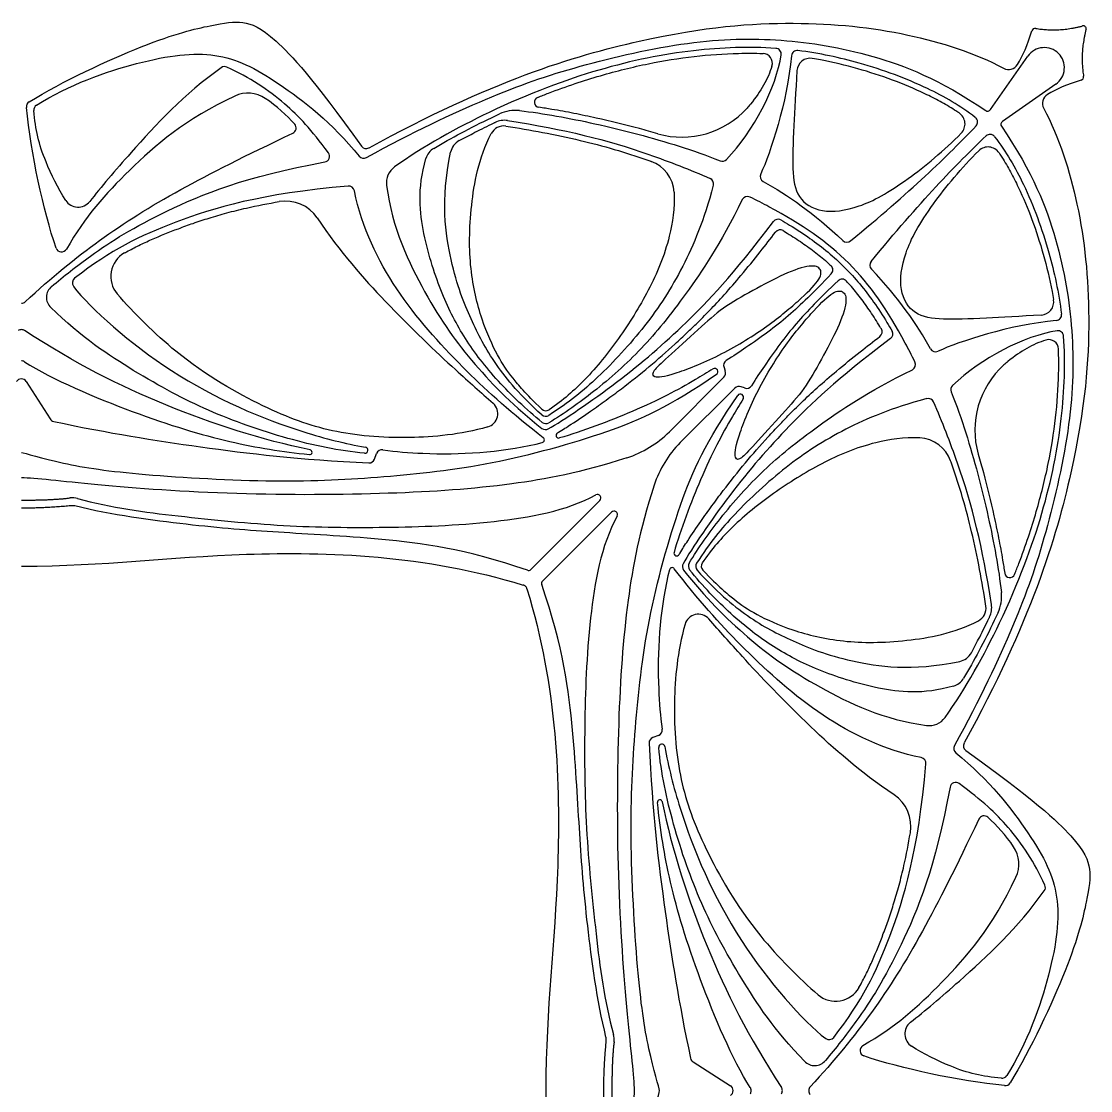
# Model space of a CAD drawing. Header units: millimetres. Extents: x -143 to 143, y -142 to 141.
# Drawn here: x 0.4 to 46.07, y 3.04 to 48.7 of the extents above; entities that cross this region are included whole.
import ezdxf

# ---------------------------------------------------------------- set-up
doc = ezdxf.new("R2010")
doc.units = ezdxf.units.MM
doc.header["$MEASUREMENT"] = 0
doc.layers.add('Layer 03', color=5, linetype='Continuous')

msp = doc.modelspace()

# ---------------------------------------------------------------- linework, layer by layer
at = {"layer": 'Layer 03'}
for p, q in [((41.792, 44.932), (43.392, 47.217)), ((44.584, 46.025), (42.299, 44.425)), ((30.412, 33.922), (30.468, 33.77)), ((30.411, 33.51), (28.078, 31.177)), ((0.614, 33.32), (1.628, 31.723)), ((30.877, 33.044), (28.544, 30.711)), ((31.289, 33.045), (31.138, 33.101)), ((22.694, 30.921), (22.481, 31.087)), ((22.385, 30.651), (22.648, 30.712)), ((15.488, 30.005), (15.575, 30.243)), ((25.114, 28.242), (22.167, 25.294)), ((22.662, 24.8), (25.609, 27.747)), ((28.079, 25.281), (28.018, 25.018)), ((28.454, 25.114), (28.288, 25.326)), ((27.61, 18.208), (27.372, 18.121)), ((29.09, 4.261), (30.687, 3.246))]:
    msp.add_line(p, q, dxfattribs=at)
for centre, radius, start, end in [((45.757, 48.39), 0.119, 45, 104.2506), ((45.757, 48.39), 0.119, 345.7494, 45), ((43.7, 48.255), 0.148, 80.3755, 164.4112), ((32.608, 47.303), 0.247, 351.6208, 86.1867), ((44.093, 46.726), 0.856, 45, 145), ((32.064, 46.917), 0.413, 342.6048, 88.017), ((33.538, 47.213), 0.247, 82.7768, 174.6339), ((34.09, 46.562), 0.564, 80.4713, 176.4417), ((44.093, 46.726), 0.856, 305, 45), ((9.083, 46.523), 0.247, 65.8359, 125.4074), ((42.563, 47.09), 0.446, 241.7883, 328.5419), ((45.622, 46.332), 0.148, 285.5888, 9.6245), ((0.862, 45.051), 0.247, 121.5621, 186.0109), ((10.084, 44.309), 1.328, 56.1966, 115.0157), ((22.536, 45.251), 0.221, 111.8251, 261.6202), ((44.458, 45.196), 0.446, 121.4581, 208.2117), ((1.18, 44.912), 0.247, 122.4859, 185.0784), ((21.504, 43.282), 1.618, 83.7242, 114.9535), ((28.619, 47.479), 3.722, 253.9155, 318.2299), ((40.14, 44.322), 0.564, 315.5505, 56.4521), ((41.67, 45.017), 0.148, 236.0055, 325), ((11.892, 44.152), 0.247, 295.4883, 41.2705), ((21.031, 43.553), 0.924, 81.2832, 115.4837), ((40.995, 44.405), 0.247, 316.6234, 52.4845), ((42.384, 44.303), 0.148, 125, 213.9945), ((21.003, 43.639), 0.596, 81.3312, 152.9862), ((41.772, 43.628), 0.247, 37.5155, 133.3766), ((19.461, 42.96), 0.742, 118.424, 168.3127), ((13.321, 42.941), 0.247, 280.2264, 36.4694), ((15.023, 43.103), 0.247, 219.2705, 298.7621), ((15.131, 43.512), 0.247, 215.5851, 298.8655), ((18.395, 42.64), 0.742, 120.6945, 164.0516), ((41.69, 42.773), 0.564, 33.5479, 134.4495), ((16.829, 41.804), 0.837, 125.7547, 187.3233), ((26.802, 41.33), 1.478, 2.837, 70.536), ((30.337, 42.974), 0.247, 247.8476, 316.4582), ((32.203, 42.083), 0.247, 154.9778, 241.0166), ((14.384, 41.42), 0.247, 11.6273, 94.8994), ((29.718, 41.768), 0.247, 344.9135, 66.4871), ((31.415, 40.979), 0.247, 63.5541, 153.4534), ((2.826, 41.397), 0.63, 212.7946, 322.0417), ((11.688, 39.4), 1.627, 33.9336, 99.5632), ((32.719, 40.005), 0.247, 60.1445, 142.9376), ((32.809, 39.552), 0.247, 59.2195, 142.6936), ((35.659, 39.517), 0.247, 226.4942, 309.3886), ((2.118, 39.102), 0.247, 198.9389, 330.4684), ((5.368, 37.81), 1.146, 119.2034, 220.7487), ((36.885, 38.291), 0.247, 140.6114, 223.5058), ((34.813, 38.089), 0.247, 316.4246, 47.4836), ((2.828, 37.536), 0.247, 127.9325, 217.258), ((35.456, 37.446), 0.247, 42.5164, 133.5754), ((2.078, 36.916), 0.604, 130.2163, 225.8279), ((0.405, 36.912), 0.247, 270, 312.9478), ((43.929, 36.723), 0.564, 273.5583, 9.5287), ((44.581, 36.171), 0.247, 275.3661, 7.2232), ((0.405, 35.289), 0.247, 90, 122.9267), ((0.405, 35.289), 0.247, 57.0733, 90), ((36.919, 35.442), 0.247, 307.3064, 30.7805), ((37.373, 35.351), 0.247, 307.0624, 29.8555), ((44.67, 35.241), 0.247, 3.8133, 98.3792), ((39.45, 34.836), 0.247, 208.9834, 295.0222), ((44.284, 34.697), 0.413, 1.983, 107.3952), ((0.405, 33.96), 0.247, 57.2518, 90), ((30.018, 33.744), 0.135, 304.5799, 121.8372), ((30.644, 34.007), 0.247, 122.8514, 200.2246), ((38.346, 34.048), 0.247, 296.5466, 26.4459), ((44.846, 31.252), 3.722, 131.7701, 196.0845), ((0.405, 33.188), 0.247, 90, 147.5819), ((0.405, 33.188), 0.247, 32.4181, 90), ((30.236, 33.685), 0.247, 315, 20.2246), ((31.052, 32.869), 0.247, 69.7754, 135), ((31.374, 33.277), 0.247, 249.7754, 327.1486), ((40.341, 32.97), 0.247, 133.5418, 202.1524), ((31.111, 32.651), 0.135, 328.1628, 145.4201), ((39.135, 32.35), 0.247, 23.5129, 105.0865), ((20.159, 31.951), 0.593, 285.7965, 48.1092), ((22.8, 32.318), 0.247, 225.9221, 303.989), ((1.836, 31.856), 0.247, 212.4181, 258.1483), ((22.794, 32.083), 0.247, 228.208, 302.5502), ((22.802, 31.77), 0.247, 231.0565, 300.7548), ((22.787, 31.516), 0.247, 232.2933, 298.8482), ((23.36, 31.024), 0.119, 120.771, 285.891), ((24.85, 34.405), 4.565, 287.9544, 315), ((22.621, 30.828), 0.119, 283.1175, 52.1247), ((31.772, 27.483), 4.565, 135, 162.0456), ((38.697, 29.435), 1.478, 19.464, 87.163), ((12.714, 30.307), 0.105, 264.0592, 78.8364), ((15.076, 30.388), 0.131, 264.9539, 80.0441), ((15.808, 30.158), 0.247, 82.4228, 159.8809), ((15.256, 30.09), 0.247, 267.2947, 339.8809), ((2.589, 27.562), 0.796, 74.3586, 97.575), ((25.009, 28.346), 0.148, 315, 118.5367), ((2.568, 27.533), 0.486, 76.2846, 95.6289), ((25.714, 27.642), 0.148, 331.4633, 135), ((28.391, 25.992), 0.119, 164.109, 329.229), ((22.062, 25.399), 0.148, 250.7379, 315), ((28.195, 25.254), 0.119, 37.8753, 166.8825), ((28.883, 25.42), 0.247, 151.1518, 217.7067), ((29.137, 25.435), 0.247, 149.2452, 218.9435), ((29.45, 25.427), 0.247, 147.4498, 221.792), ((29.685, 25.432), 0.247, 146.011, 224.0779), ((42.618, 25.168), 0.221, 188.3798, 338.1749), ((22.766, 24.695), 0.148, 135, 199.2621), ((21.761, 24.394), 0.247, 45, 72.8006), ((21.761, 24.394), 0.247, 17.1994, 45), ((40.649, 24.137), 1.618, 335.0465, 6.2758), ((40.92, 23.664), 0.924, 334.5163, 8.7168), ((29.318, 22.791), 0.593, 41.8908, 164.2035), ((41.006, 23.635), 0.596, 297.0138, 8.6688), ((40.327, 22.094), 0.742, 281.6873, 331.576), ((40.007, 21.028), 0.742, 285.9484, 329.3055), ((39.171, 19.461), 0.837, 262.6767, 324.2453), ((27.525, 18.44), 0.247, 290.1191, 7.5772), ((27.457, 17.889), 0.247, 110.1191, 182.7053), ((27.755, 17.709), 0.131, 9.9559, 185.0461), ((40.879, 17.764), 0.247, 151.1345, 234.4149), ((40.471, 17.656), 0.247, 151.2379, 230.7295), ((38.787, 17.017), 0.247, 355.1006, 78.3727), ((40.308, 15.954), 0.247, 53.5306, 169.7736), ((36.767, 14.321), 1.627, 350.4368, 56.0664), ((27.675, 15.347), 0.105, 11.1636, 185.9408), ((41.519, 14.525), 0.247, 48.7295, 154.5117), ((41.676, 12.717), 1.328, 334.9843, 33.8034), ((43.89, 11.715), 0.247, 324.5926, 24.1641), ((35.177, 8.001), 1.146, 229.2513, 330.7966), ((38.764, 5.459), 0.63, 127.9583, 237.2054), ((24.9, 5.2), 0.486, 354.3711, 13.7154), ((24.929, 5.222), 0.796, 352.425, 15.6414), ((34.903, 5.461), 0.247, 232.742, 322.0675), ((36.469, 4.751), 0.247, 119.5316, 251.0611), ((29.223, 4.469), 0.247, 191.8517, 237.5819), ((34.283, 4.711), 0.604, 224.1721, 319.7837), ((42.279, 3.813), 0.247, 264.9216, 327.5141), ((30.555, 3.038), 0.247, 360, 57.5819), ((34.279, 3.038), 0.247, 137.0522, 180), ((42.419, 3.495), 0.247, 263.9891, 328.4379), ((30.555, 3.038), 0.247, 302.4181, 360), ((31.327, 3.038), 0.247, 360, 32.7482), ((31.327, 3.038), 0.247, 327.2518, 0), ((32.656, 3.038), 0.247, 0, 32.9267), ((32.656, 3.038), 0.247, 327.0733, 360), ((34.279, 3.038), 0.247, 180, 222.9478)]:
    msp.add_arc(centre, radius, start, end, dxfattribs=at)
for points, knots in [([(0.733, 45.262), (2.166, 46.142), (6.128, 47.992), (8.695, 48.586), (9.879, 48.759), (10.982, 48.293), (12.851, 46.274), (14.93, 43.368)], [1160.260537, 1160.260537, 1160.260537, 1160.260537, 1163.758794, 1167.365873, 1170.972952, 1174.580031, 1178.115429, 1178.115429, 1178.115429, 1178.115429]), ([(15.251, 43.295), (20.42, 46.145), (27.65, 48.344), (33.581, 48.77), (38.137, 48.305), (41.1, 47.369), (42.353, 46.698)], [1178.478808, 1178.478808, 1178.478808, 1178.478808, 1185.758862, 1193.128911, 1200.49896, 1207.237011, 1207.237011, 1207.237011, 1207.237011]), ([(15.142, 42.887), (17.129, 43.977), (20.558, 45.586), (24.012, 46.798), (29.062, 47.943), (32.851, 48.007), (36.636, 47.395), (39.58, 46.248), (41.587, 44.894)], [1957.508087, 1957.508087, 1957.508087, 1957.508087, 1962.184662, 1967.002811, 1971.820959, 1976.639108, 1981.457257, 1986.181342, 1986.181342, 1986.181342, 1986.181342]), ([(32.625, 47.55), (31.508, 47.624), (29.039, 47.55), (25.177, 46.77), (20.9, 45.195), (17.56, 43.361), (16.34, 42.483)], [513.620163, 513.620163, 513.620163, 513.620163, 517.443134, 521.547328, 525.651522, 528.863017, 528.863017, 528.863017, 528.863017]), ([(1.047, 45.12), (2.43, 46.001), (5.733, 47.149), (8.798, 47.5), (11.124, 46.359), (13.675, 44.362), (14.832, 42.947)], [1940.96535, 1940.96535, 1940.96535, 1940.96535, 1944.860642, 1949.010578, 1953.160514, 1957.161239, 1957.161239, 1957.161239, 1957.161239]), ([(22.454, 45.456), (22.609, 45.518), (23.139, 45.725), (24.03, 46.044), (25.446, 46.487), (27.136, 46.914), (29.11, 47.231), (30.749, 47.346), (31.731, 47.342), (32.078, 47.33)], [27.007061, 27.007061, 27.007061, 27.007061, 27.515991, 28.731371, 29.879166, 32.01661, 34.015282, 35.941454, 36.995164, 36.995164, 36.995164, 36.995164]), ([(41.145, 44.601), (40.503, 45.094), (38.983, 45.972), (36.443, 46.912), (34.491, 47.342), (33.569, 47.459)], [64.036122, 64.036122, 64.036122, 64.036122, 67.350544, 71.454738, 74.740377, 74.740377, 74.740377, 74.740377]), ([(40.452, 44.793), (40.389, 44.834), (40.124, 45.006), (39.642, 45.287), (38.763, 45.732), (37.595, 46.222), (36.106, 46.704), (34.955, 46.982), (34.303, 47.098), (34.184, 47.118)], [23.77431, 23.77431, 23.77431, 23.77431, 24.00178, 24.731444, 25.46915, 26.988741, 28.570117, 30.214396, 30.579878, 30.579878, 30.579878, 30.579878]), ([(8.939, 46.724), (7.361, 45.602), (5.334, 43.413), (3.799, 41.619), (3.324, 41.009)], [1927.630695, 1927.630695, 1927.630695, 1927.630695, 1932.253669, 1935.264263, 1935.264263, 1935.264263, 1935.264263]), ([(13.52, 43.088), (12.784, 44.083), (11.743, 45.227), (10.149, 46.315), (9.184, 46.748)], [1921.424472, 1921.424472, 1921.424472, 1921.424472, 1924.316602, 1927.370765, 1927.370765, 1927.370765, 1927.370765]), ([(32.459, 46.793), (32.284, 46.237), (31.967, 45.666), (31.445, 45.056), (31.395, 45)], [14.167556, 14.167556, 14.167556, 14.167556, 16.671517, 16.926653, 16.926653, 16.926653, 16.926653]), ([(33.527, 46.597), (33.471, 45.7), (33.378, 43.931), (33.31, 42.327), (33.495, 41.128), (34.523, 40.483), (36.135, 40.678), (37.949, 41.653), (39.82, 43.191), (40.543, 43.927)], [8.362132, 8.362132, 8.362132, 8.362132, 10.139264, 12.311679, 14.484095, 16.656511, 18.828926, 21.001342, 22.769177, 22.769177, 22.769177, 22.769177]), ([(9.523, 45.512), (7.399, 44.521), (4.833, 42.282), (3.122, 40.371), (2.333, 38.98)], [1143.063172, 1143.063172, 1143.063172, 1143.063172, 1148.227364, 1153.328598, 1153.328598, 1153.328598, 1153.328598]), ([(2.297, 41.055), (1.965, 41.571), (1.242, 43.048), (1.006, 44.073), (0.934, 44.89)], [1936.480018, 1936.480018, 1936.480018, 1936.480018, 1938.197075, 1940.692238, 1940.692238, 1940.692238, 1940.692238]), ([(21.681, 44.89), (22.697, 44.778), (25.096, 44.333), (27.978, 43.567), (29.664, 42.981), (30.244, 42.745)], [498.162224, 498.162224, 498.162224, 498.162224, 501.649003, 505.663715, 507.754409, 507.754409, 507.754409, 507.754409]), ([(27.588, 43.903), (27.325, 43.979), (26.451, 44.221), (25.255, 44.511), (24.006, 44.775), (23.19, 44.926), (22.689, 45.005), (22.503, 45.033)], [21.151841, 21.151841, 21.151841, 21.151841, 21.982278, 23.905905, 24.883585, 25.8548, 26.423673, 26.423673, 26.423673, 26.423673]), ([(44.065, 44.985), (44.736, 43.733), (45.672, 40.77), (46.137, 36.214), (45.711, 30.283), (43.512, 23.053), (40.662, 17.884)], [1216.284078, 1216.284078, 1216.284078, 1216.284078, 1223.022129, 1230.392178, 1237.762228, 1245.04228, 1245.04228, 1245.04228, 1245.04228]), ([(18.016, 43.278), (18.397, 43.504), (19.211, 43.959), (20.154, 44.435), (20.708, 44.696), (20.821, 44.749)], [494.065685, 494.065685, 494.065685, 494.065685, 495.410348, 496.892986, 497.270282, 497.270282, 497.270282, 497.270282]), ([(19.108, 43.612), (19.329, 43.732), (19.82, 43.99), (20.331, 44.243), (20.619, 44.38), (20.634, 44.387)], [50.464206, 50.464206, 50.464206, 50.464206, 51.227037, 52.14686, 52.195151, 52.195151, 52.195151, 52.195151]), ([(21.171, 44.466), (23.621, 44.091), (26.306, 43.415), (28.974, 42.361), (29.816, 41.995)], [52.753042, 52.753042, 52.753042, 52.753042, 58.061865, 60.709815, 60.709815, 60.709815, 60.709815]), ([(0.573, 36.731), (1.696, 37.776), (3.791, 39.468), (6.917, 41.438), (9.968, 42.961), (11.998, 43.929)], [1125.667957, 1125.667957, 1125.667957, 1125.667957, 1130.213635, 1134.985624, 1139.54631, 1139.54631, 1139.54631, 1139.54631]), ([(22.628, 32.14), (21.908, 32.837), (21.33, 33.526), (20.758, 34.341), (20.052, 35.881), (19.515, 38.077), (19.531, 40.667), (19.928, 42.842), (20.472, 43.91)], [46.826404, 46.826404, 46.826404, 46.826404, 48.899332, 51.164695, 53.430058, 55.695421, 57.960784, 60.062007, 60.062007, 60.062007, 60.062007]), ([(21.092, 44.228), (21.618, 44.148), (22.68, 43.97), (24.227, 43.644), (25.713, 43.251), (26.716, 42.927), (27.235, 42.745), (27.295, 42.724)], [60.815765, 60.815765, 60.815765, 60.815765, 62.428723, 64.083649, 65.612182, 67.088868, 67.281392, 67.281392, 67.281392, 67.281392]), ([(42.261, 44.22), (43.615, 42.213), (44.762, 39.269), (45.374, 35.484), (45.31, 31.695), (44.165, 26.645), (42.953, 23.19), (41.345, 19.762), (40.254, 17.775)], [1995.311349, 1995.311349, 1995.311349, 1995.311349, 2000.035434, 2004.853582, 2009.671731, 2014.489879, 2019.308028, 2023.984604, 2023.984604, 2023.984604, 2023.984604]), ([(41.968, 43.778), (42.461, 43.136), (43.34, 41.616), (44.279, 39.076), (44.709, 37.124), (44.826, 36.202)], [45.406372, 45.406372, 45.406372, 45.406372, 48.720794, 52.824987, 56.110626, 56.110626, 56.110626, 56.110626]), ([(22.629, 31.899), (21.743, 32.691), (20.508, 34.152), (19.603, 35.932), (18.731, 38.092), (18.307, 41.043), (18.734, 43.11)], [36.909414, 36.909414, 36.909414, 36.909414, 40.054806, 43.362948, 46.671089, 49.810742, 49.810742, 49.810742, 49.810742]), ([(43.964, 36.16), (43.067, 36.104), (41.298, 36.01), (39.694, 35.942), (38.495, 36.128), (37.85, 37.156), (38.046, 38.768), (39.021, 40.582), (40.558, 42.453), (41.294, 43.175)], [8.362132, 8.362132, 8.362132, 8.362132, 10.139264, 12.311679, 14.484095, 16.656511, 18.828926, 21.001342, 22.769177, 22.769177, 22.769177, 22.769177]), ([(42.16, 43.084), (42.201, 43.022), (42.373, 42.757), (42.654, 42.274), (43.099, 41.396), (43.589, 40.228), (44.071, 38.739), (44.349, 37.587), (44.465, 36.935), (44.485, 36.817)], [23.77431, 23.77431, 23.77431, 23.77431, 24.00178, 24.731444, 25.46915, 26.988741, 28.570117, 30.214396, 30.579878, 30.579878, 30.579878, 30.579878]), ([(1.688, 37.377), (2.21, 37.818), (3.67, 38.955), (6.076, 40.465), (9.978, 42.087), (13.365, 42.698)], [1908.142742, 1908.142742, 1908.142742, 1908.142742, 1911.299321, 1916.197365, 1920.917266, 1920.917266, 1920.917266, 1920.917266]), ([(22.647, 31.578), (21.96, 32.133), (20.629, 33.407), (19.306, 35.145), (18.356, 36.97), (17.534, 39.477), (17.305, 41.526), (17.681, 42.844)], [480.153552, 480.153552, 480.153552, 480.153552, 482.725519, 485.463935, 488.20235, 490.940765, 493.497775, 493.497775, 493.497775, 493.497775]), ([(14.363, 41.666), (10.616, 41.345), (6.643, 40.127), (4.242, 38.952), (2.676, 37.731)], [1863.846869, 1863.846869, 1863.846869, 1863.846869, 1870.315155, 1876.660177, 1876.660177, 1876.660177, 1876.660177]), ([(15.999, 41.697), (16.231, 39.893), (17.771, 36.683), (19.582, 34.138), (21.496, 32.201), (22.636, 31.32)], [329.43898, 329.43898, 329.43898, 329.43898, 333.575795, 338.085905, 342.436003, 342.436003, 342.436003, 342.436003]), ([(29.956, 41.704), (29.548, 40.19), (28.667, 38.081), (27.103, 35.664), (25.024, 33.43), (23.805, 32.435), (22.927, 31.875)], [61.065748, 61.065748, 61.065748, 61.065748, 64.164232, 67.401084, 70.637937, 73.695116, 73.695116, 73.695116, 73.695116]), ([(22.481, 31.087), (21.123, 32.143), (19.129, 33.987), (16.339, 37.053), (14.956, 39.866), (14.626, 41.469)], [1849.843235, 1849.843235, 1849.843235, 1849.843235, 1854.153401, 1858.919767, 1863.483526, 1863.483526, 1863.483526, 1863.483526]), ([(28.279, 41.404), (28.313, 40.726), (28.075, 39.189), (27.244, 37.198), (25.917, 35.105), (24.598, 33.453), (23.536, 32.516), (22.938, 32.113)], [69.048149, 69.048149, 69.048149, 69.048149, 70.772792, 73.321651, 75.870509, 78.419367, 80.59774, 80.59774, 80.59774, 80.59774]), ([(35.736, 38.369), (34.803, 39.301), (33.586, 40.143), (31.805, 41.06), (31.525, 41.2)], [459.961674, 459.961674, 459.961674, 459.961674, 465.473582, 466.456894, 466.456894, 466.456894, 466.456894]), ([(4.809, 38.81), (4.839, 38.827), (5.042, 38.939), (5.424, 39.137), (6.157, 39.478), (6.931, 39.785), (7.753, 40.085), (8.441, 40.313), (9.199, 40.533), (10.196, 40.779), (10.948, 40.925), (11.418, 41.004)], [62.774895, 62.774895, 62.774895, 62.774895, 62.879298, 63.480085, 64.079437, 65.330937, 66.007652, 66.73416, 67.527101, 68.403762, 69.849933, 69.849933, 69.849933, 69.849933]), ([(31.194, 41.089), (30.222, 39.144), (28.675, 36.844), (26.938, 34.688), (24.97, 32.936), (23.6, 31.957), (22.928, 31.558)], [466.849154, 466.849154, 466.849154, 466.849154, 470.130705, 473.534208, 476.937712, 479.849435, 479.849435, 479.849435, 479.849435]), ([(13.038, 40.308), (14.035, 38.826), (16.16, 36.436), (18.859, 33.874), (20.02, 32.871), (20.554, 32.392)], [71.734649, 71.734649, 71.734649, 71.734649, 75.43047, 79.804845, 82.914539, 82.914539, 82.914539, 82.914539]), ([(32.842, 40.22), (32.966, 40.149), (33.387, 39.901), (34.072, 39.459), (34.859, 38.857), (35.335, 38.42), (35.561, 38.194)], [356.354708, 356.354708, 356.354708, 356.354708, 356.788639, 357.838459, 358.824537, 359.795049, 359.795049, 359.795049, 359.795049]), ([(22.906, 31.299), (23.553, 31.656), (26.116, 33.419), (28.696, 35.676), (30.751, 37.81), (32.521, 40.154)], [342.726404, 342.726404, 342.726404, 342.726404, 346.95866, 351.530255, 355.993455, 355.993455, 355.993455, 355.993455]), ([(32.935, 39.764), (32.968, 39.745), (33.218, 39.595), (33.668, 39.309), (34.262, 38.883), (34.691, 38.532), (34.923, 38.323), (34.98, 38.271)], [459.581993, 459.581993, 459.581993, 459.581993, 459.696351, 460.465972, 461.200498, 461.913144, 462.147452, 462.147452, 462.147452, 462.147452]), ([(23.299, 31.126), (23.315, 31.136), (23.513, 31.254), (23.99, 31.558), (24.665, 32.018), (25.379, 32.527), (26.221, 33.152), (27.211, 33.937), (28.141, 34.755), (28.797, 35.37), (29.291, 35.846), (29.821, 36.375), (30.463, 37.064), (31.189, 37.901), (31.914, 38.796), (32.398, 39.42), (32.612, 39.702)], [446.335323, 446.335323, 446.335323, 446.335323, 446.392161, 447.034813, 448.050559, 448.872768, 449.694962, 451.233331, 452.703915, 453.450546, 453.963403, 454.786281, 455.720909, 456.821609, 458.144766, 459.217769, 459.217769, 459.217769, 459.217769]), ([(38.567, 34.158), (38.428, 34.438), (37.51, 36.219), (36.669, 37.436), (35.736, 38.369)], [453.466454, 453.466454, 453.466454, 453.466454, 454.449766, 459.961674, 459.961674, 459.961674, 459.961674]), ([(34.992, 37.919), (34.239, 37.127), (33.115, 36.023), (31.768, 35.045), (30.801, 34.402), (30.51, 34.215)], [462.544772, 462.544772, 462.544772, 462.544772, 465.278389, 468.214815, 469.414297, 469.414297, 469.414297, 469.414297]), ([(35.561, 38.194), (35.787, 37.968), (36.224, 37.492), (36.826, 36.704), (37.268, 36.02), (37.516, 35.599), (37.587, 35.475)], [359.795049, 359.795049, 359.795049, 359.795049, 360.765562, 361.751639, 362.801459, 363.23539, 363.23539, 363.23539, 363.23539]), ([(35.286, 37.625), (34.494, 36.872), (33.39, 35.748), (32.413, 34.401), (31.769, 33.434), (31.582, 33.143)], [274.066939, 274.066939, 274.066939, 274.066939, 276.800555, 279.736982, 280.936463, 280.936463, 280.936463, 280.936463]), ([(37.131, 35.568), (37.112, 35.601), (36.962, 35.85), (36.676, 36.301), (36.25, 36.895), (35.899, 37.324), (35.691, 37.556), (35.638, 37.613)], [271.10416, 271.10416, 271.10416, 271.10416, 271.218517, 271.988139, 272.722664, 273.43531, 273.669619, 273.669619, 273.669619, 273.669619]), ([(2.631, 37.386), (3.365, 36.422), (6.859, 33.349), (11.706, 31.3), (14.239, 30.668), (15.098, 30.517)], [1877.049933, 1877.049933, 1877.049933, 1877.049933, 1882.455706, 1888.246136, 1891.233607, 1891.233607, 1891.233607, 1891.233607]), ([(20.32, 31.38), (19.143, 31.047), (16.654, 30.829), (13.599, 31.106), (10.917, 32.089), (7.421, 34.042), (5.203, 36.245), (4.5, 37.062)], [84.194435, 84.194435, 84.194435, 84.194435, 87.533443, 91.58269, 95.631936, 99.681183, 102.463272, 102.463272, 102.463272, 102.463272]), ([(15.064, 30.257), (13.981, 30.353), (11.669, 30.848), (8.328, 32.026), (5.451, 33.575), (2.981, 35.196), (1.657, 36.483)], [1891.639908, 1891.639908, 1891.639908, 1891.639908, 1895.394962, 1899.443454, 1903.491946, 1907.12302, 1907.12302, 1907.12302, 1907.12302]), ([(12.735, 30.41), (10.673, 30.817), (6.414, 32.211), (2.736, 34.074), (0.539, 35.496)], [81.096016, 81.096016, 81.096016, 81.096016, 87.814251, 94.566716, 94.566716, 94.566716, 94.566716]), ([(28.493, 25.932), (28.503, 25.948), (28.621, 26.146), (28.925, 26.622), (29.385, 27.298), (29.894, 28.012), (30.52, 28.854), (31.305, 29.844), (32.122, 30.774), (32.737, 31.43), (33.213, 31.924), (33.742, 32.454), (34.431, 33.096), (35.268, 33.821), (36.163, 34.547), (36.787, 35.031), (37.069, 35.245)], [257.85749, 257.85749, 257.85749, 257.85749, 257.914327, 258.556979, 259.572726, 260.394934, 261.217129, 262.755498, 264.226081, 264.972712, 265.48557, 266.308448, 267.243075, 268.343775, 269.666932, 270.739935, 270.739935, 270.739935, 270.739935]), ([(39.85, 18.973), (40.729, 20.193), (42.562, 23.533), (44.137, 27.81), (44.917, 31.672), (44.992, 34.141), (44.917, 35.258)], [391.06033, 391.06033, 391.06033, 391.06033, 394.271826, 398.37602, 402.480214, 406.303185, 406.303185, 406.303185, 406.303185]), ([(37.521, 35.154), (35.177, 33.383), (33.043, 31.329), (30.786, 28.749), (29.023, 26.186), (28.667, 25.539)], [363.596643, 363.596643, 363.596643, 363.596643, 368.059843, 372.631438, 376.863695, 376.863695, 376.863695, 376.863695]), ([(44.16, 35.091), (43.604, 34.917), (43.033, 34.6), (42.423, 34.078), (42.367, 34.028)], [37.764602, 37.764602, 37.764602, 37.764602, 40.268563, 40.523699, 40.523699, 40.523699, 40.523699]), ([(42.823, 25.086), (42.885, 25.242), (43.092, 25.771), (43.411, 26.663), (43.854, 28.079), (44.281, 29.768), (44.598, 31.743), (44.713, 33.381), (44.709, 34.364), (44.697, 34.711)], [27.007061, 27.007061, 27.007061, 27.007061, 27.515991, 28.731371, 29.879166, 32.01661, 34.015282, 35.941454, 36.995164, 36.995164, 36.995164, 36.995164]), ([(0.539, 34.168), (1.732, 33.4), (5.483, 31.824), (9.332, 30.672), (11.544, 30.324), (12.703, 30.203)], [67.754082, 67.754082, 67.754082, 67.754082, 72.067715, 76.545855, 80.772818, 80.772818, 80.772818, 80.772818]), ([(29.947, 33.858), (29.701, 33.705), (28.693, 33.096), (26.95, 32.171), (24.345, 31.181), (23.392, 30.91)], [439.601647, 439.601647, 439.601647, 439.601647, 440.579674, 443.5161, 445.989497, 445.989497, 445.989497, 445.989497]), ([(28.925, 25.561), (29.325, 26.233), (30.303, 27.603), (32.056, 29.571), (34.211, 31.308), (36.511, 32.855), (38.456, 33.827)], [440.073912, 440.073912, 440.073912, 440.073912, 442.985636, 446.38914, 449.792643, 453.074194, 453.074194, 453.074194, 453.074194]), ([(0.405, 30.283), (0.523, 30.283), (2.064, 29.791), (5.173, 29.336), (11.516, 28.98), (15.854, 29.22), (20.389, 29.703), (25.661, 31.145), (28.114, 32.267), (30.095, 33.633)], [408.092154, 408.092154, 408.092154, 408.092154, 412.540223, 416.988293, 421.436362, 425.884432, 430.332502, 434.780571, 439.180656, 439.180656, 439.180656, 439.180656]), ([(27.65, 3.038), (27.65, 3.155), (27.159, 4.696), (26.704, 7.806), (26.347, 14.149), (26.587, 18.487), (27.07, 23.022), (28.512, 28.294), (29.635, 30.746), (31, 32.728)], [408.092154, 408.092154, 408.092154, 408.092154, 412.540223, 416.988293, 421.436362, 425.884432, 430.332502, 434.780571, 439.180656, 439.180656, 439.180656, 439.180656]), ([(31.225, 32.58), (31.072, 32.334), (30.463, 31.326), (29.538, 29.583), (28.548, 26.978), (28.277, 26.025)], [251.123813, 251.123813, 251.123813, 251.123813, 252.10184, 255.038267, 257.511663, 257.511663, 257.511663, 257.511663]), ([(39.071, 32.589), (37.557, 32.181), (35.448, 31.3), (33.031, 29.736), (30.797, 27.657), (29.802, 26.438), (29.242, 25.56)], [61.065748, 61.065748, 61.065748, 61.065748, 64.164231, 67.401085, 70.637938, 73.695116, 73.695116, 73.695116, 73.695116]), ([(41.833, 23.804), (41.458, 26.254), (40.782, 28.939), (39.728, 31.607), (39.362, 32.449)], [52.753042, 52.753042, 52.753042, 52.753042, 58.061865, 60.709815, 60.709815, 60.709815, 60.709815]), ([(40.112, 32.877), (40.348, 32.297), (40.934, 30.61), (41.7, 27.729), (42.145, 25.33), (42.257, 24.313)], [412.168939, 412.168939, 412.168939, 412.168939, 414.259633, 418.274344, 421.761124, 421.761124, 421.761124, 421.761124]), ([(1.786, 31.614), (4.202, 31.107), (7.954, 30.506), (12.275, 29.983), (15.244, 29.843)], [1827.123535, 1827.123535, 1827.123535, 1827.123535, 1833.972407, 1840.975563, 1840.975563, 1840.975563, 1840.975563]), ([(15.84, 30.403), (16.401, 30.328), (18.488, 30.149), (20.836, 30.29), (22.385, 30.651)], [1841.886739, 1841.886739, 1841.886739, 1841.886739, 1843.830911, 1849.053023, 1849.053023, 1849.053023, 1849.053023]), ([(38.771, 30.912), (38.093, 30.945), (36.556, 30.708), (34.566, 29.877), (32.472, 28.55), (30.82, 27.231), (29.883, 26.169), (29.48, 25.571)], [69.048149, 69.048149, 69.048149, 69.048149, 70.772792, 73.321651, 75.870509, 78.419367, 80.59774, 80.59774, 80.59774, 80.59774]), ([(41.27, 30.221), (41.346, 29.958), (41.588, 29.083), (41.878, 27.888), (42.142, 26.639), (42.293, 25.823), (42.372, 25.322), (42.4, 25.136)], [21.151841, 21.151841, 21.151841, 21.151841, 21.982278, 23.905905, 24.883585, 25.8548, 26.423673, 26.423673, 26.423673, 26.423673]), ([(26.257, 30.062), (24.292, 29.425), (21.093, 28.827), (16.401, 28.497), (9.512, 28.448), (3.148, 28.911), (1, 29.206), (0.405, 29.206)], [475.716121, 475.716121, 475.716121, 475.716121, 480.471358, 485.936286, 491.401214, 496.866142, 502.33107, 502.33107, 502.33107, 502.33107]), ([(41.595, 23.725), (41.515, 24.251), (41.337, 25.313), (41.011, 26.86), (40.618, 28.345), (40.294, 29.349), (40.113, 29.868), (40.091, 29.928)], [60.815765, 60.815765, 60.815765, 60.815765, 62.428723, 64.083649, 65.612182, 67.088868, 67.281392, 67.281392, 67.281392, 67.281392]), ([(27.429, 28.89), (26.793, 26.924), (26.194, 23.726), (25.864, 19.034), (25.815, 12.145), (26.278, 5.781), (26.574, 3.633), (26.574, 3.038)], [287.238288, 287.238288, 287.238288, 287.238288, 291.993526, 297.458454, 302.923381, 308.388309, 313.853237, 313.853237, 313.853237, 313.853237]), ([(2.804, 28.328), (4.252, 27.923), (7.121, 27.561), (11.667, 27.105), (15.897, 27.068), (20.38, 27.212), (23.686, 27.796), (24.938, 28.477)], [161.151419, 161.151419, 161.151419, 161.151419, 165.639025, 170.293036, 174.947047, 179.601058, 183.895492, 183.895492, 183.895492, 183.895492]), ([(22.013, 25.259), (19.359, 26.187), (15.53, 26.658), (11.25, 26.872), (7.767, 27.149), (4.26, 27.62), (2.683, 28.005)], [188.707392, 188.707392, 188.707392, 188.707392, 193.677056, 198.701356, 203.725657, 208.665815, 208.665815, 208.665815, 208.665815]), ([(25.844, 27.571), (25.163, 26.319), (24.579, 23.013), (24.435, 18.53), (24.472, 14.3), (24.928, 9.754), (25.29, 6.885), (25.695, 5.437)], [133.686969, 133.686969, 133.686969, 133.686969, 137.981402, 142.635413, 147.289424, 151.943435, 156.431041, 156.431041, 156.431041, 156.431041]), ([(0.405, 25.438), (4.05, 25.438), (9.119, 26.203), (17.663, 25.921), (21.834, 24.63)], [286.669229, 286.669229, 286.669229, 286.669229, 297.687987, 308.598407, 308.598407, 308.598407, 308.598407]), ([(28.688, 25.269), (29.568, 24.129), (31.505, 22.215), (34.051, 20.404), (37.26, 18.864), (39.064, 18.632)], [377.154095, 377.154095, 377.154095, 377.154095, 381.504193, 386.014304, 390.151118, 390.151118, 390.151118, 390.151118]), ([(40.211, 20.314), (38.893, 19.938), (36.844, 20.166), (34.338, 20.989), (32.513, 21.938), (30.774, 23.262), (29.5, 24.593), (28.945, 25.279)], [426.425573, 426.425573, 426.425573, 426.425573, 428.982582, 431.720998, 434.459413, 437.197829, 439.769796, 439.769796, 439.769796, 439.769796]), ([(29.266, 25.262), (30.058, 24.376), (31.519, 23.14), (33.299, 22.235), (35.459, 21.364), (38.41, 20.94), (40.477, 21.367)], [36.909414, 36.909414, 36.909414, 36.909414, 40.054805, 43.362947, 46.67109, 49.810742, 49.810742, 49.810742, 49.810742]), ([(29.507, 25.26), (30.204, 24.541), (30.893, 23.963), (31.708, 23.391), (33.248, 22.685), (35.444, 22.148), (38.034, 22.164), (40.21, 22.56), (41.277, 23.105)], [46.826404, 46.826404, 46.826404, 46.826404, 48.899333, 51.164695, 53.430058, 55.695421, 57.960784, 60.062007, 60.062007, 60.062007, 60.062007]), ([(28.018, 25.018), (27.657, 23.469), (27.517, 21.121), (27.696, 19.034), (27.77, 18.473)], [2132.439668, 2132.439668, 2132.439668, 2132.439668, 2137.66178, 2139.605952, 2139.605952, 2139.605952, 2139.605952]), ([(38.837, 17.259), (37.233, 17.589), (34.42, 18.972), (31.354, 21.762), (29.51, 23.756), (28.454, 25.114)], [2118.009165, 2118.009165, 2118.009165, 2118.009165, 2122.572923, 2127.33929, 2131.649455, 2131.649455, 2131.649455, 2131.649455]), ([(21.997, 24.467), (23.288, 20.296), (23.57, 11.752), (22.805, 6.683), (22.805, 3.038)], [308.841014, 308.841014, 308.841014, 308.841014, 319.751433, 330.770193, 330.770193, 330.770193, 330.770193]), ([(25.372, 5.316), (24.987, 6.893), (24.516, 10.4), (24.239, 13.882), (24.025, 18.162), (23.554, 21.992), (22.626, 24.646)], [213.291706, 213.291706, 213.291706, 213.291706, 218.231864, 223.256165, 228.280466, 233.250129, 233.250129, 233.250129, 233.250129]), ([(42.116, 23.454), (42.063, 23.341), (41.802, 22.787), (41.326, 21.844), (40.872, 21.03), (40.645, 20.649)], [422.653066, 422.653066, 422.653066, 422.653066, 423.030362, 424.513, 425.857662, 425.857662, 425.857662, 425.857662]), ([(28.748, 22.953), (28.415, 21.776), (28.196, 19.287), (28.473, 16.232), (29.456, 13.549), (31.409, 10.054), (33.612, 7.836), (34.429, 7.133)], [84.194435, 84.194435, 84.194435, 84.194435, 87.533443, 91.58269, 95.631936, 99.681183, 102.463272, 102.463272, 102.463272, 102.463272]), ([(37.675, 15.671), (36.194, 16.668), (33.803, 18.793), (31.242, 21.492), (30.238, 22.653), (29.759, 23.187)], [71.734649, 71.734649, 71.734649, 71.734649, 75.43047, 79.804845, 82.914539, 82.914539, 82.914539, 82.914539]), ([(40.979, 21.741), (41.099, 21.962), (41.357, 22.453), (41.61, 22.964), (41.747, 23.252), (41.754, 23.266)], [50.464206, 50.464206, 50.464206, 50.464206, 51.227037, 52.14686, 52.195151, 52.195151, 52.195151, 52.195151]), ([(27.21, 17.877), (27.35, 14.908), (27.873, 10.586), (28.474, 6.835), (28.981, 4.418)], [2140.517127, 2140.517127, 2140.517127, 2140.517127, 2147.520284, 2154.369155, 2154.369155, 2154.369155, 2154.369155]), ([(33.85, 4.29), (32.564, 5.614), (30.943, 8.084), (29.393, 10.961), (28.215, 14.302), (27.72, 16.614), (27.624, 17.697)], [2074.369671, 2074.369671, 2074.369671, 2074.369671, 2078.000745, 2082.049237, 2086.097729, 2089.852783, 2089.852783, 2089.852783, 2089.852783]), ([(27.885, 17.731), (28.035, 16.872), (28.668, 14.339), (30.716, 9.491), (33.789, 5.998), (34.754, 5.264)], [2090.259083, 2090.259083, 2090.259083, 2090.259083, 2093.246555, 2099.036985, 2104.442757, 2104.442757, 2104.442757, 2104.442757]), ([(40.314, 17.464), (41.729, 16.308), (43.727, 13.757), (44.867, 11.431), (44.516, 8.366), (43.368, 5.063), (42.488, 3.68)], [2024.331452, 2024.331452, 2024.331452, 2024.331452, 2028.332176, 2032.482113, 2036.63205, 2040.527341, 2040.527341, 2040.527341, 2040.527341]), ([(40.735, 17.563), (43.641, 15.484), (45.66, 13.615), (46.126, 12.512), (45.953, 11.327), (45.359, 8.76), (43.509, 4.798), (42.629, 3.366)], [1245.40566, 1245.40566, 1245.40566, 1245.40566, 1248.941058, 1252.548137, 1256.155216, 1259.762295, 1263.260551, 1263.260551, 1263.260551, 1263.260551]), ([(35.098, 5.309), (36.319, 6.875), (37.494, 9.276), (38.712, 13.248), (39.033, 16.996)], [2104.832514, 2104.832514, 2104.832514, 2104.832514, 2111.177536, 2117.645822, 2117.645822, 2117.645822, 2117.645822]), ([(40.065, 15.998), (39.454, 12.611), (37.833, 8.709), (36.322, 6.303), (35.185, 4.842), (34.744, 4.321)], [2060.575425, 2060.575425, 2060.575425, 2060.575425, 2065.295325, 2070.19337, 2073.349949, 2073.349949, 2073.349949, 2073.349949]), ([(44.115, 11.817), (43.682, 12.782), (42.595, 14.376), (41.451, 15.416), (40.455, 16.152)], [2054.121926, 2054.121926, 2054.121926, 2054.121926, 2057.176089, 2060.068219, 2060.068219, 2060.068219, 2060.068219]), ([(31.535, 3.171), (30.767, 4.365), (29.191, 8.116), (28.039, 11.965), (27.691, 14.177), (27.57, 15.336)], [67.754082, 67.754082, 67.754082, 67.754082, 72.067714, 76.545855, 80.772818, 80.772818, 80.772818, 80.772818]), ([(27.777, 15.367), (28.184, 13.306), (29.578, 9.047), (31.441, 5.369), (32.863, 3.172)], [81.096016, 81.096016, 81.096016, 81.096016, 87.814254, 94.566716, 94.566716, 94.566716, 94.566716]), ([(41.296, 14.631), (40.328, 12.601), (38.805, 9.55), (36.835, 6.424), (35.143, 4.329), (34.098, 3.206)], [1283.974779, 1283.974779, 1283.974779, 1283.974779, 1288.535465, 1293.307454, 1297.853131, 1297.853131, 1297.853131, 1297.853131]), ([(36.177, 7.442), (36.194, 7.472), (36.306, 7.675), (36.504, 8.057), (36.845, 8.79), (37.153, 9.564), (37.453, 10.386), (37.68, 11.073), (37.9, 11.832), (38.146, 12.829), (38.292, 13.581), (38.371, 14.051)], [104.516993, 104.516993, 104.516993, 104.516993, 104.621396, 105.222184, 105.821535, 107.073035, 107.74975, 108.476258, 109.269199, 110.14586, 111.592031, 111.592031, 111.592031, 111.592031]), ([(36.347, 4.966), (37.739, 5.755), (39.649, 7.466), (41.888, 10.032), (42.879, 12.156)], [1270.19249, 1270.19249, 1270.19249, 1270.19249, 1275.293723, 1280.457916, 1280.457916, 1280.457916, 1280.457916]), ([(38.376, 5.956), (38.986, 6.432), (40.781, 7.966), (42.969, 9.994), (44.091, 11.572)], [2046.228428, 2046.228428, 2046.228428, 2046.228428, 2049.239021, 2053.861996, 2053.861996, 2053.861996, 2053.861996]), ([(42.257, 3.567), (41.44, 3.639), (40.416, 3.875), (38.938, 4.597), (38.423, 4.929)], [2040.800452, 2040.800452, 2040.800452, 2040.800452, 2043.295616, 2045.012673, 2045.012673, 2045.012673, 2045.012673]), ([(22.805, 3.038), (22.805, -0.607), (23.57, -5.677), (23.288, -14.22), (21.997, -18.391)], [330.770193, 330.770193, 330.770193, 330.770193, 341.788951, 352.699371, 352.699371, 352.699371, 352.699371]), ([(26.574, 3.038), (26.574, 2.442), (26.278, 0.294), (25.815, -6.07), (25.864, -12.959), (26.194, -17.65), (26.793, -20.849), (27.429, -22.814)], [313.853237, 313.853237, 313.853237, 313.853237, 319.318165, 324.783093, 330.24802, 335.712948, 340.468186, 340.468186, 340.468186, 340.468186]), ([(31, -26.652), (29.635, -24.671), (28.512, -22.219), (27.07, -16.946), (26.587, -12.412), (26.347, -8.074), (26.704, -1.73), (27.159, 1.379), (27.65, 2.92), (27.65, 3.038)], [377.003651, 377.003651, 377.003651, 377.003651, 381.403736, 385.851805, 390.299875, 394.747945, 399.196014, 403.644084, 408.092154, 408.092154, 408.092154, 408.092154])]:
    msp.add_open_spline(points, degree=3, knots=knots, dxfattribs=at)
for points, degree in [([(43.724, 48.401), (44.68, 48.239), (45.728, 48.505)], 2), ([(42.944, 46.858), (43.165, 47.219), (43.391, 47.702), (43.557, 48.295)], 3), ([(45.872, 48.361), (45.606, 47.313), (45.768, 46.357)], 2), ([(30.516, 42.804), (31.676, 44.023), (32.648, 45.874), (32.853, 47.267)], 3), ([(33.292, 47.237), (33.103, 45.225), (32.4, 43.089), (31.979, 42.187)], 3), ([(45.662, 46.19), (45.069, 46.024), (44.586, 45.797), (44.225, 45.576)], 3), ([(12.078, 44.315), (11.743, 44.696), (11.307, 45.088), (10.823, 45.412)], 3), ([(1.885, 39.021), (1.343, 40.598), (0.822, 43.076), (0.617, 45.026)], 3), ([(35.815, 39.326), (38.334, 41.394), (39.998, 42.99), (41.174, 44.235)], 3), ([(36.694, 38.448), (38.761, 40.966), (40.357, 42.631), (41.603, 43.807)], 3), ([(32.083, 41.867), (33.131, 41.287), (34.244, 40.52), (35.488, 39.338)], 3), ([(31.64, 37.206), (32.088, 37.453), (33.01, 37.95), (34.171, 38.345), (34.607, 38.145), (34.539, 37.675), (33.665, 36.807), (32.235, 35.62), (30.203, 34.378), (28.098, 33.546), (27.325, 33.478), (27.349, 33.755), (27.873, 34.231), (29.401, 35.622), (30.322, 36.469), (31.192, 36.959), (31.64, 37.206)], 3), ([(39.234, 34.716), (38.654, 35.763), (37.887, 36.876), (36.705, 38.121)], 3), ([(34.573, 34.273), (34.82, 34.721), (35.317, 35.643), (35.712, 36.804), (35.512, 37.239), (35.042, 37.171), (34.174, 36.298), (32.987, 34.868), (31.745, 32.836), (30.913, 30.731), (30.845, 29.957), (31.122, 29.982), (31.598, 30.506), (32.989, 32.033), (33.836, 32.955), (34.327, 33.825), (34.573, 34.273)], 3), ([(44.604, 35.925), (42.592, 35.736), (40.456, 35.033), (39.555, 34.612)], 3), ([(44.634, 35.486), (43.241, 35.28), (41.391, 34.308), (40.171, 33.149)], 3), ([(0.405, 28.256), (1.773, 28.256), (2.484, 28.351)], 2), ([(2.52, 28.016), (1.437, 27.91), (0.405, 27.91)], 2), ([(42.78, 13.456), (42.455, 13.94), (42.063, 14.376), (41.682, 14.71)], 3), ([(25.277, 3.038), (25.277, 4.069), (25.384, 5.153)], 2), ([(25.718, 5.117), (25.623, 4.405), (25.623, 3.038)], 2), ([(42.393, 3.25), (40.443, 3.455), (37.966, 3.976), (36.389, 4.517)], 3), ([(25.384, 0.923), (25.277, 2.006), (25.277, 3.038)], 2), ([(25.623, 3.038), (25.623, 1.67), (25.718, 0.958)], 2)]:
    msp.add_open_spline(points, degree=degree, dxfattribs=at)

doc.saveas('drawing.dxf')
